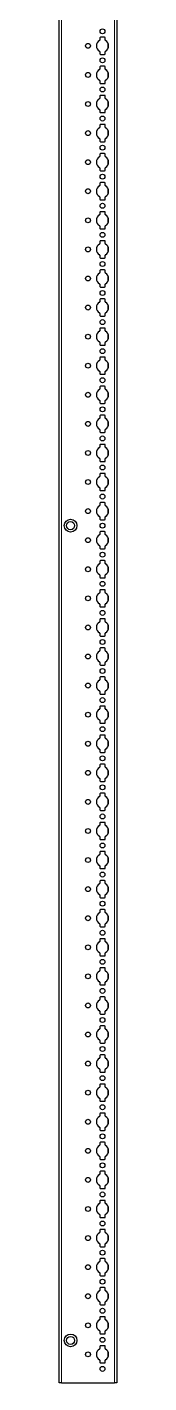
# Model space of a CAD drawing. Header units: millimetres. Extents: x -250 to 5625, y -2447 to 1592.
# Drawn here: x 4426 to 4475, y -1006 to 159 of the extents above; entities that cross this region are included whole.
import ezdxf

# ---------------------------------------------------------------- set-up
doc = ezdxf.new("R2010")
doc.units = ezdxf.units.MM

msp = doc.modelspace()

# ---------------------------------------------------------------- linework, layer by layer
at = {"color": 7, "linetype": 'Continuous', "lineweight": 25}
for p, q in [((4425.51, -1006.24), (4425.51, 1092.76)), ((4475.21, 1092.76), (4475.21, -1006.24)), ((4460.56, 150.16), (4460.56, 148.28)), ((4464.66, 150.66), (4461.06, 150.66)), ((4465.16, 148.28), (4465.16, 150.16)), ((4460.56, 138.23), (4460.56, 136.36)), ((4461.06, 135.86), (4464.66, 135.86)), ((4465.16, 136.36), (4465.16, 138.23)), ((4460.56, 125.16), (4460.56, 123.28)), ((4464.66, 125.66), (4461.06, 125.66)), ((4465.16, 123.28), (4465.16, 125.16)), ((4460.56, 113.23), (4460.56, 111.36)), ((4461.06, 110.86), (4464.66, 110.86)), ((4465.16, 111.36), (4465.16, 113.23)), ((4460.56, 100.16), (4460.56, 98.28)), ((4464.66, 100.66), (4461.06, 100.66)), ((4465.16, 98.28), (4465.16, 100.16)), ((4460.56, 88.23), (4460.56, 86.36)), ((4461.06, 85.86), (4464.66, 85.86)), ((4465.16, 86.36), (4465.16, 88.23)), ((4460.56, 75.16), (4460.56, 73.28)), ((4464.66, 75.66), (4461.06, 75.66)), ((4465.16, 73.28), (4465.16, 75.16)), ((4460.56, 63.23), (4460.56, 61.36)), ((4461.06, 60.86), (4464.66, 60.86)), ((4465.16, 61.36), (4465.16, 63.23)), ((4460.56, 50.16), (4460.56, 48.28)), ((4464.66, 50.66), (4461.06, 50.66)), ((4465.16, 48.28), (4465.16, 50.16)), ((4460.56, 38.23), (4460.56, 36.36)), ((4461.06, 35.86), (4464.66, 35.86)), ((4465.16, 36.36), (4465.16, 38.23)), ((4460.56, 25.16), (4460.56, 23.28)), ((4464.66, 25.66), (4461.06, 25.66)), ((4465.16, 23.28), (4465.16, 25.16)), ((4460.56, 13.23), (4460.56, 11.36)), ((4465.16, 11.36), (4465.16, 13.23)), ((4460.56, 0.16), (4460.56, -1.72)), ((4461.06, 10.86), (4464.66, 10.86)), ((4464.66, 0.66), (4461.06, 0.66)), ((4465.16, -1.72), (4465.16, 0.16)), ((4460.56, -11.77), (4460.56, -13.64)), ((4461.06, -14.14), (4464.66, -14.14)), ((4465.16, -13.64), (4465.16, -11.77)), ((4460.56, -24.84), (4460.56, -26.72)), ((4464.66, -24.34), (4461.06, -24.34)), ((4465.16, -26.72), (4465.16, -24.84)), ((4460.56, -36.77), (4460.56, -38.64)), ((4461.06, -39.14), (4464.66, -39.14)), ((4465.16, -38.64), (4465.16, -36.77)), ((4460.56, -49.84), (4460.56, -51.72)), ((4464.66, -49.34), (4461.06, -49.34)), ((4465.16, -51.72), (4465.16, -49.84)), ((4460.56, -61.77), (4460.56, -63.64)), ((4461.06, -64.14), (4464.66, -64.14)), ((4465.16, -63.64), (4465.16, -61.77)), ((4460.56, -74.84), (4460.56, -76.72)), ((4464.66, -74.34), (4461.06, -74.34)), ((4465.16, -76.72), (4465.16, -74.84)), ((4460.56, -86.77), (4460.56, -88.64)), ((4461.06, -89.14), (4464.66, -89.14)), ((4465.16, -88.64), (4465.16, -86.77)), ((4460.56, -99.84), (4460.56, -101.72)), ((4464.66, -99.34), (4461.06, -99.34)), ((4465.16, -101.72), (4465.16, -99.84)), ((4460.56, -111.77), (4460.56, -113.64)), ((4461.06, -114.14), (4464.66, -114.14)), ((4465.16, -113.64), (4465.16, -111.77)), ((4460.56, -124.84), (4460.56, -126.72)), ((4464.66, -124.34), (4461.06, -124.34)), ((4465.16, -126.72), (4465.16, -124.84)), ((4460.56, -136.77), (4460.56, -138.64)), ((4461.06, -139.14), (4464.66, -139.14)), ((4465.16, -138.64), (4465.16, -136.77)), ((4460.56, -149.84), (4460.56, -151.72)), ((4464.66, -149.34), (4461.06, -149.34)), ((4465.16, -151.72), (4465.16, -149.84)), ((4460.56, -161.77), (4460.56, -163.64)), ((4465.16, -163.64), (4465.16, -161.77)), ((4461.06, -164.14), (4464.66, -164.14)), ((4464.66, -174.34), (4461.06, -174.34)), ((4460.56, -174.84), (4460.56, -176.72)), ((4465.16, -176.72), (4465.16, -174.84)), ((4460.56, -186.77), (4460.56, -188.64)), ((4461.06, -189.14), (4464.66, -189.14)), ((4465.16, -188.64), (4465.16, -186.77)), ((4460.56, -199.84), (4460.56, -201.72)), ((4464.66, -199.34), (4461.06, -199.34)), ((4465.16, -201.72), (4465.16, -199.84)), ((4460.56, -211.77), (4460.56, -213.64)), ((4461.06, -214.14), (4464.66, -214.14)), ((4465.16, -213.64), (4465.16, -211.77)), ((4460.56, -224.84), (4460.56, -226.72)), ((4464.66, -224.34), (4461.06, -224.34)), ((4465.16, -226.72), (4465.16, -224.84)), ((4460.56, -236.77), (4460.56, -238.64)), ((4461.06, -239.14), (4464.66, -239.14)), ((4465.16, -238.64), (4465.16, -236.77)), ((4460.56, -249.84), (4460.56, -251.72)), ((4464.66, -249.34), (4461.06, -249.34)), ((4465.16, -251.72), (4465.16, -249.84)), ((4460.56, -261.77), (4460.56, -263.64)), ((4461.06, -264.14), (4464.66, -264.14)), ((4465.16, -263.64), (4465.16, -261.77)), ((4460.56, -274.84), (4460.56, -276.72)), ((4464.66, -274.34), (4461.06, -274.34)), ((4465.16, -276.72), (4465.16, -274.84)), ((4460.56, -286.77), (4460.56, -288.64)), ((4461.06, -289.14), (4464.66, -289.14)), ((4465.16, -288.64), (4465.16, -286.77)), ((4460.56, -299.84), (4460.56, -301.72)), ((4464.66, -299.34), (4461.06, -299.34)), ((4465.16, -301.72), (4465.16, -299.84)), ((4460.56, -311.77), (4460.56, -313.64)), ((4461.06, -314.14), (4464.66, -314.14)), ((4465.16, -313.64), (4465.16, -311.77)), ((4460.56, -324.84), (4460.56, -326.72)), ((4464.66, -324.34), (4461.06, -324.34)), ((4465.16, -326.72), (4465.16, -324.84)), ((4460.56, -336.77), (4460.56, -338.64)), ((4465.16, -338.64), (4465.16, -336.77)), ((4461.06, -339.14), (4464.66, -339.14)), ((4464.66, -349.34), (4461.06, -349.34)), ((4460.56, -349.84), (4460.56, -351.72)), ((4465.16, -351.72), (4465.16, -349.84)), ((4460.56, -361.77), (4460.56, -363.64)), ((4461.06, -364.14), (4464.66, -364.14)), ((4465.16, -363.64), (4465.16, -361.77)), ((4460.56, -374.84), (4460.56, -376.72)), ((4464.66, -374.34), (4461.06, -374.34)), ((4465.16, -376.72), (4465.16, -374.84)), ((4460.56, -386.77), (4460.56, -388.64)), ((4461.06, -389.14), (4464.66, -389.14)), ((4465.16, -388.64), (4465.16, -386.77)), ((4460.56, -399.84), (4460.56, -401.72)), ((4464.66, -399.34), (4461.06, -399.34)), ((4465.16, -401.72), (4465.16, -399.84)), ((4460.56, -411.77), (4460.56, -413.64)), ((4461.06, -414.14), (4464.66, -414.14)), ((4465.16, -413.64), (4465.16, -411.77)), ((4460.56, -424.84), (4460.56, -426.72)), ((4464.66, -424.34), (4461.06, -424.34)), ((4465.16, -426.72), (4465.16, -424.84)), ((4460.56, -436.77), (4460.56, -438.64)), ((4461.06, -439.14), (4464.66, -439.14)), ((4465.16, -438.64), (4465.16, -436.77)), ((4460.56, -449.84), (4460.56, -451.72)), ((4464.66, -449.34), (4461.06, -449.34)), ((4465.16, -451.72), (4465.16, -449.84)), ((4460.56, -461.77), (4460.56, -463.64)), ((4461.06, -464.14), (4464.66, -464.14)), ((4465.16, -463.64), (4465.16, -461.77)), ((4460.56, -474.84), (4460.56, -476.72)), ((4464.66, -474.34), (4461.06, -474.34)), ((4465.16, -476.72), (4465.16, -474.84)), ((4460.56, -486.77), (4460.56, -488.64)), ((4461.06, -489.14), (4464.66, -489.14)), ((4465.16, -488.64), (4465.16, -486.77)), ((4460.56, -499.84), (4460.56, -501.72)), ((4464.66, -499.34), (4461.06, -499.34)), ((4465.16, -501.72), (4465.16, -499.84)), ((4460.56, -511.77), (4460.56, -513.64)), ((4465.16, -513.64), (4465.16, -511.77)), ((4461.06, -514.14), (4464.66, -514.14)), ((4464.66, -524.34), (4461.06, -524.34)), ((4460.56, -524.84), (4460.56, -526.72)), ((4465.16, -526.72), (4465.16, -524.84)), ((4460.56, -536.77), (4460.56, -538.64)), ((4461.06, -539.14), (4464.66, -539.14)), ((4465.16, -538.64), (4465.16, -536.77)), ((4460.56, -549.84), (4460.56, -551.72)), ((4464.66, -549.34), (4461.06, -549.34)), ((4465.16, -551.72), (4465.16, -549.84)), ((4460.56, -561.77), (4460.56, -563.64)), ((4461.06, -564.14), (4464.66, -564.14)), ((4465.16, -563.64), (4465.16, -561.77)), ((4460.56, -574.84), (4460.56, -576.72)), ((4464.66, -574.34), (4461.06, -574.34)), ((4465.16, -576.72), (4465.16, -574.84)), ((4460.56, -586.77), (4460.56, -588.64)), ((4461.06, -589.14), (4464.66, -589.14)), ((4465.16, -588.64), (4465.16, -586.77)), ((4460.56, -599.84), (4460.56, -601.72)), ((4464.66, -599.34), (4461.06, -599.34)), ((4465.16, -601.72), (4465.16, -599.84)), ((4460.56, -611.77), (4460.56, -613.64)), ((4461.06, -614.14), (4464.66, -614.14)), ((4465.16, -613.64), (4465.16, -611.77)), ((4460.56, -624.84), (4460.56, -626.72)), ((4464.66, -624.34), (4461.06, -624.34)), ((4465.16, -626.72), (4465.16, -624.84)), ((4460.56, -636.77), (4460.56, -638.64)), ((4461.06, -639.14), (4464.66, -639.14)), ((4465.16, -638.64), (4465.16, -636.77)), ((4460.56, -649.84), (4460.56, -651.72)), ((4464.66, -649.34), (4461.06, -649.34)), ((4465.16, -651.72), (4465.16, -649.84)), ((4460.56, -661.77), (4460.56, -663.64)), ((4461.06, -664.14), (4464.66, -664.14)), ((4465.16, -663.64), (4465.16, -661.77)), ((4460.56, -674.84), (4460.56, -676.72)), ((4464.66, -674.34), (4461.06, -674.34)), ((4465.16, -676.72), (4465.16, -674.84)), ((4460.56, -686.77), (4460.56, -688.64)), ((4465.16, -688.64), (4465.16, -686.77)), ((4461.06, -689.14), (4464.66, -689.14)), ((4464.66, -699.34), (4461.06, -699.34)), ((4460.56, -699.84), (4460.56, -701.72)), ((4465.16, -701.72), (4465.16, -699.84)), ((4460.56, -711.77), (4460.56, -713.64)), ((4461.06, -714.14), (4464.66, -714.14)), ((4465.16, -713.64), (4465.16, -711.77)), ((4460.56, -724.84), (4460.56, -726.72)), ((4464.66, -724.34), (4461.06, -724.34)), ((4465.16, -726.72), (4465.16, -724.84)), ((4460.56, -736.77), (4460.56, -738.64)), ((4461.06, -739.14), (4464.66, -739.14)), ((4465.16, -738.64), (4465.16, -736.77)), ((4460.56, -749.84), (4460.56, -751.72)), ((4464.66, -749.34), (4461.06, -749.34)), ((4465.16, -751.72), (4465.16, -749.84)), ((4460.56, -761.77), (4460.56, -763.64)), ((4461.06, -764.14), (4464.66, -764.14)), ((4465.16, -763.64), (4465.16, -761.77)), ((4460.56, -774.84), (4460.56, -776.72)), ((4464.66, -774.34), (4461.06, -774.34)), ((4465.16, -776.72), (4465.16, -774.84)), ((4460.56, -786.77), (4460.56, -788.64)), ((4461.06, -789.14), (4464.66, -789.14)), ((4465.16, -788.64), (4465.16, -786.77)), ((4460.56, -799.84), (4460.56, -801.72)), ((4464.66, -799.34), (4461.06, -799.34)), ((4465.16, -801.72), (4465.16, -799.84)), ((4460.56, -811.77), (4460.56, -813.64)), ((4461.06, -814.14), (4464.66, -814.14)), ((4465.16, -813.64), (4465.16, -811.77)), ((4460.56, -824.84), (4460.56, -826.72)), ((4464.66, -824.34), (4461.06, -824.34)), ((4465.16, -826.72), (4465.16, -824.84)), ((4460.56, -836.77), (4460.56, -838.64)), ((4461.06, -839.14), (4464.66, -839.14)), ((4465.16, -838.64), (4465.16, -836.77)), ((4460.56, -849.84), (4460.56, -851.72)), ((4464.66, -849.34), (4461.06, -849.34)), ((4465.16, -851.72), (4465.16, -849.84)), ((4460.56, -861.77), (4460.56, -863.64)), ((4465.16, -863.64), (4465.16, -861.77)), ((4461.06, -864.14), (4464.66, -864.14)), ((4460.56, -874.84), (4460.56, -876.72)), ((4464.66, -874.34), (4461.06, -874.34)), ((4465.16, -876.72), (4465.16, -874.84)), ((4460.56, -886.77), (4460.56, -888.64)), ((4461.06, -889.14), (4464.66, -889.14)), ((4465.16, -888.64), (4465.16, -886.77)), ((4460.56, -899.84), (4460.56, -901.72)), ((4464.66, -899.34), (4461.06, -899.34)), ((4465.16, -901.72), (4465.16, -899.84)), ((4460.56, -911.77), (4460.56, -913.64)), ((4461.06, -914.14), (4464.66, -914.14)), ((4465.16, -913.64), (4465.16, -911.77)), ((4460.56, -924.84), (4460.56, -926.72)), ((4464.66, -924.34), (4461.06, -924.34)), ((4465.16, -926.72), (4465.16, -924.84)), ((4460.56, -936.77), (4460.56, -938.64)), ((4461.06, -939.14), (4464.66, -939.14)), ((4465.16, -938.64), (4465.16, -936.77)), ((4460.56, -949.84), (4460.56, -951.72)), ((4464.66, -949.34), (4461.06, -949.34)), ((4465.16, -951.72), (4465.16, -949.84)), ((4460.56, -961.77), (4460.56, -963.64)), ((4461.06, -964.14), (4464.66, -964.14)), ((4465.16, -963.64), (4465.16, -961.77)), ((4460.56, -974.84), (4460.56, -976.72)), ((4464.66, -974.34), (4461.06, -974.34)), ((4465.16, -976.72), (4465.16, -974.84)), ((4460.56, -986.77), (4460.56, -988.64)), ((4461.06, -989.14), (4464.66, -989.14)), ((4465.16, -988.64), (4465.16, -986.77)), ((4427.51, -1006.24), (4425.51, -1006.24)), ((4427.51, -1006.24), (4473.21, -1006.24)), ((4475.21, -1006.24), (4473.21, -1006.24))]:
    msp.add_line(p, q, dxfattribs=at)
at = {"color": 8, "linetype": 'Continuous', "lineweight": 18}
for p, q in [((4427.51, 1092.76), (4427.51, -1006.24)), ((4473.21, -1006.24), (4473.21, 1092.76)), ((4467.36, 140.55), (4467.36, 145.96)), ((4467.36, 115.55), (4467.36, 120.96)), ((4467.36, 90.55), (4467.36, 95.96)), ((4467.36, 65.55), (4467.36, 70.96)), ((4467.36, 40.55), (4467.36, 45.96)), ((4467.36, 15.55), (4467.36, 20.96)), ((4467.36, -9.45), (4467.36, -4.04)), ((4467.36, -34.45), (4467.36, -29.04)), ((4467.36, -59.45), (4467.36, -54.04)), ((4467.36, -84.45), (4467.36, -79.04)), ((4467.36, -109.45), (4467.36, -104.04)), ((4467.36, -134.45), (4467.36, -129.04)), ((4467.36, -159.45), (4467.36, -154.04)), ((4467.36, -184.45), (4467.36, -179.04)), ((4467.36, -209.45), (4467.36, -204.04)), ((4467.36, -234.45), (4467.36, -229.04)), ((4467.36, -259.45), (4467.36, -254.04)), ((4467.36, -284.45), (4467.36, -279.04)), ((4467.36, -309.45), (4467.36, -304.04)), ((4467.36, -334.45), (4467.36, -329.04)), ((4467.36, -359.45), (4467.36, -354.04)), ((4467.36, -384.45), (4467.36, -379.04)), ((4467.36, -409.45), (4467.36, -404.04)), ((4467.36, -434.45), (4467.36, -429.04)), ((4467.36, -459.45), (4467.36, -454.04)), ((4467.36, -484.45), (4467.36, -479.04)), ((4467.36, -509.45), (4467.36, -504.04)), ((4467.36, -534.45), (4467.36, -529.04)), ((4467.36, -559.45), (4467.36, -554.04)), ((4467.36, -584.45), (4467.36, -579.04)), ((4467.36, -609.45), (4467.36, -604.04)), ((4467.36, -634.45), (4467.36, -629.04)), ((4467.36, -659.45), (4467.36, -654.04)), ((4467.36, -684.45), (4467.36, -679.04)), ((4467.36, -709.45), (4467.36, -704.04)), ((4467.36, -734.45), (4467.36, -729.04)), ((4467.36, -759.45), (4467.36, -754.04)), ((4467.36, -784.45), (4467.36, -779.04)), ((4467.36, -809.45), (4467.36, -804.04)), ((4467.36, -834.45), (4467.36, -829.04)), ((4467.36, -859.45), (4467.36, -854.04)), ((4467.36, -884.45), (4467.36, -879.04)), ((4467.36, -909.45), (4467.36, -904.04)), ((4467.36, -934.45), (4467.36, -929.04)), ((4467.36, -959.45), (4467.36, -954.04)), ((4467.36, -984.45), (4467.36, -979.04))]:
    msp.add_line(p, q, dxfattribs=at)
at = {"color": 7, "linetype": 'Continuous', "lineweight": 25}
for centre, radius in [((4462.86, 155.76), 2.12), ((4450.36, 143.26), 2.12), ((4462.86, 130.76), 2.12), ((4450.36, 118.26), 2.12), ((4462.86, 105.76), 2.12), ((4450.36, 93.26), 2.12), ((4462.86, 80.76), 2.12), ((4450.36, 68.26), 2.12), ((4462.86, 55.76), 2.12), ((4450.36, 43.26), 2.12), ((4462.86, 30.76), 2.12), ((4450.36, 18.26), 2.12), ((4462.86, 5.76), 2.12), ((4450.36, -6.74), 2.12), ((4462.86, -19.24), 2.12), ((4450.36, -31.74), 2.12), ((4462.86, -44.24), 2.12), ((4450.36, -56.74), 2.12), ((4462.86, -69.24), 2.12), ((4450.36, -81.74), 2.12), ((4462.86, -94.24), 2.12), ((4450.36, -106.74), 2.12), ((4462.86, -119.24), 2.12), ((4450.36, -131.74), 2.12), ((4462.86, -144.24), 2.12), ((4450.36, -156.74), 2.12), ((4462.86, -169.24), 2.12), ((4450.36, -181.74), 2.12), ((4462.86, -194.24), 2.12), ((4450.36, -206.74), 2.12), ((4462.86, -219.24), 2.12), ((4450.36, -231.74), 2.12), ((4462.86, -244.24), 2.12), ((4450.36, -256.74), 2.12), ((4435.36, -269.24), 5.5), ((4435.36, -269.24), 3.5), ((4462.86, -269.24), 2.12), ((4450.36, -281.74), 2.12), ((4462.86, -294.24), 2.12), ((4450.36, -306.74), 2.12), ((4462.86, -319.24), 2.12), ((4450.36, -331.74), 2.12), ((4462.86, -344.24), 2.12), ((4450.36, -356.74), 2.12), ((4462.86, -369.24), 2.12), ((4450.36, -381.74), 2.12), ((4462.86, -394.24), 2.12), ((4450.36, -406.74), 2.12), ((4462.86, -419.24), 2.12), ((4450.36, -431.74), 2.12), ((4462.86, -444.24), 2.12), ((4450.36, -456.74), 2.12), ((4462.86, -469.24), 2.12), ((4450.36, -481.74), 2.12), ((4462.86, -494.24), 2.12), ((4450.36, -506.74), 2.12), ((4462.86, -519.24), 2.12), ((4450.36, -531.74), 2.12), ((4462.86, -544.24), 2.12), ((4450.36, -556.74), 2.12), ((4462.86, -569.24), 2.12), ((4450.36, -581.74), 2.12), ((4462.86, -594.24), 2.12), ((4450.36, -606.74), 2.12), ((4462.86, -619.24), 2.12), ((4450.36, -631.74), 2.12), ((4462.86, -644.24), 2.12), ((4450.36, -656.74), 2.12), ((4462.86, -669.24), 2.12), ((4450.36, -681.74), 2.12), ((4462.86, -694.24), 2.12), ((4450.36, -706.74), 2.12), ((4462.86, -719.24), 2.12), ((4450.36, -731.74), 2.12), ((4462.86, -744.24), 2.12), ((4450.36, -756.74), 2.12), ((4462.86, -769.24), 2.12), ((4450.36, -781.74), 2.12), ((4462.86, -794.24), 2.12), ((4450.36, -806.74), 2.12), ((4462.86, -819.24), 2.12), ((4450.36, -831.74), 2.12), ((4462.86, -844.24), 2.12), ((4450.36, -856.74), 2.12), ((4462.86, -869.24), 2.12), ((4450.36, -881.74), 2.12), ((4462.86, -894.24), 2.12), ((4450.36, -906.74), 2.12), ((4462.86, -919.24), 2.12), ((4450.36, -931.74), 2.12), ((4462.86, -944.24), 2.12), ((4450.36, -956.74), 2.12), ((4435.36, -969.74), 5.5), ((4435.36, -969.74), 3.5), ((4462.86, -969.24), 2.12), ((4450.36, -981.74), 2.12), ((4462.86, -994.24), 2.12)]:
    msp.add_circle(centre, radius, dxfattribs=at)
for centre, radius, start, end in [((4462.86, 143.26), 5.25, 119.14074, 240.85926), ((4460.06, 148.28), 0.5, 299.14074, 0), ((4461.06, 150.16), 0.5, 90, 180), ((4464.66, 150.16), 0.5, 0, 90), ((4465.66, 148.28), 0.5, 180, 240.85926), ((4462.86, 143.26), 5.25, 299.14074, 60.85926), ((4460.06, 138.23), 0.5, 0, 60.85926), ((4461.06, 136.36), 0.5, 180, 270), ((4464.66, 136.36), 0.5, 270, 0), ((4465.66, 138.23), 0.5, 119.14074, 180), ((4462.86, 118.26), 5.25, 119.14074, 240.85926), ((4460.06, 123.28), 0.5, 299.14074, 0), ((4461.06, 125.16), 0.5, 90, 180), ((4464.66, 125.16), 0.5, 0, 90), ((4465.66, 123.28), 0.5, 180, 240.85926), ((4462.86, 118.26), 5.25, 299.14074, 60.85926), ((4460.06, 113.23), 0.5, 0, 60.85926), ((4461.06, 111.36), 0.5, 180, 270), ((4464.66, 111.36), 0.5, 270, 0), ((4465.66, 113.23), 0.5, 119.14074, 180), ((4462.86, 93.26), 5.25, 119.14074, 240.85926), ((4460.06, 98.28), 0.5, 299.14074, 0), ((4461.06, 100.16), 0.5, 90, 180), ((4464.66, 100.16), 0.5, 0, 90), ((4465.66, 98.28), 0.5, 180, 240.85926), ((4462.86, 93.26), 5.25, 299.14074, 60.85926), ((4460.06, 88.23), 0.5, 0, 60.85926), ((4461.06, 86.36), 0.5, 180, 270), ((4464.66, 86.36), 0.5, 270, 0), ((4465.66, 88.23), 0.5, 119.14074, 180), ((4462.86, 68.26), 5.25, 119.14074, 240.85926), ((4460.06, 73.28), 0.5, 299.14074, 0), ((4461.06, 75.16), 0.5, 90, 180), ((4464.66, 75.16), 0.5, 0, 90), ((4465.66, 73.28), 0.5, 180, 240.85926), ((4462.86, 68.26), 5.25, 299.14074, 60.85926), ((4460.06, 63.23), 0.5, 0, 60.85926), ((4461.06, 61.36), 0.5, 180, 270), ((4464.66, 61.36), 0.5, 270, 0), ((4465.66, 63.23), 0.5, 119.14074, 180), ((4462.86, 43.26), 5.25, 119.14074, 240.85926), ((4460.06, 48.28), 0.5, 299.14074, 0), ((4461.06, 50.16), 0.5, 90, 180), ((4464.66, 50.16), 0.5, 0, 90), ((4465.66, 48.28), 0.5, 180, 240.85926), ((4462.86, 43.26), 5.25, 299.14074, 60.85926), ((4460.06, 38.23), 0.5, 0, 60.85926), ((4461.06, 36.36), 0.5, 180, 270), ((4464.66, 36.36), 0.5, 270, 0), ((4465.66, 38.23), 0.5, 119.14074, 180), ((4461.06, 25.16), 0.5, 90, 180), ((4464.66, 25.16), 0.5, 360, 90), ((4462.86, 18.26), 5.25, 119.14074, 240.85926), ((4460.06, 23.28), 0.5, 299.14074, 0), ((4460.06, 13.23), 0.5, 0, 60.85926), ((4465.66, 23.28), 0.5, 180, 240.85926), ((4465.66, 13.23), 0.5, 119.14074, 180), ((4462.86, 18.26), 5.25, 299.14074, 60.85926), ((4461.06, 11.36), 0.5, 180, 270), ((4461.06, 0.16), 0.5, 90, 180), ((4464.66, 11.36), 0.5, 270, 0), ((4464.66, 0.16), 0.5, 360, 90), ((4462.86, -6.74), 5.25, 119.14074, 240.85926), ((4460.06, -1.72), 0.5, 299.14074, 0), ((4460.06, -11.77), 0.5, 0, 60.85926), ((4465.66, -1.72), 0.5, 180, 240.85926), ((4465.66, -11.77), 0.5, 119.14074, 180), ((4462.86, -6.74), 5.25, 299.14074, 60.85926), ((4461.06, -13.64), 0.5, 180, 270), ((4464.66, -13.64), 0.5, 270, 0), ((4462.86, -31.74), 5.25, 119.14074, 240.85926), ((4460.06, -26.72), 0.5, 299.14074, 0), ((4461.06, -24.84), 0.5, 90, 180), ((4464.66, -24.84), 0.5, 0, 90), ((4465.66, -26.72), 0.5, 180, 240.85926), ((4462.86, -31.74), 5.25, 299.14074, 60.85926), ((4460.06, -36.77), 0.5, 0, 60.85926), ((4461.06, -38.64), 0.5, 180, 270), ((4464.66, -38.64), 0.5, 270, 0), ((4465.66, -36.77), 0.5, 119.14074, 180), ((4462.86, -56.74), 5.25, 119.14074, 240.85926), ((4460.06, -51.72), 0.5, 299.14074, 0), ((4461.06, -49.84), 0.5, 90, 180), ((4464.66, -49.84), 0.5, 0, 90), ((4465.66, -51.72), 0.5, 180, 240.85926), ((4462.86, -56.74), 5.25, 299.14074, 60.85926), ((4460.06, -61.77), 0.5, 0, 60.85926), ((4461.06, -63.64), 0.5, 180, 270), ((4464.66, -63.64), 0.5, 270, 0), ((4465.66, -61.77), 0.5, 119.14074, 180), ((4462.86, -81.74), 5.25, 119.14074, 240.85926), ((4460.06, -76.72), 0.5, 299.14074, 0), ((4461.06, -74.84), 0.5, 90, 180), ((4464.66, -74.84), 0.5, 0, 90), ((4465.66, -76.72), 0.5, 180, 240.85926), ((4462.86, -81.74), 5.25, 299.14074, 60.85926), ((4460.06, -86.77), 0.5, 0, 60.85926), ((4461.06, -88.64), 0.5, 180, 270), ((4464.66, -88.64), 0.5, 270, 0), ((4465.66, -86.77), 0.5, 119.14074, 180), ((4462.86, -106.74), 5.25, 119.14074, 240.85926), ((4460.06, -101.72), 0.5, 299.14074, 0), ((4461.06, -99.84), 0.5, 90, 180), ((4464.66, -99.84), 0.5, 0, 90), ((4465.66, -101.72), 0.5, 180, 240.85926), ((4462.86, -106.74), 5.25, 299.14074, 60.85926), ((4460.06, -111.77), 0.5, 0, 60.85926), ((4461.06, -113.64), 0.5, 180, 270), ((4464.66, -113.64), 0.5, 270, 0), ((4465.66, -111.77), 0.5, 119.14074, 180), ((4462.86, -131.74), 5.25, 119.14074, 240.85926), ((4460.06, -126.72), 0.5, 299.14074, 0), ((4461.06, -124.84), 0.5, 90, 180), ((4464.66, -124.84), 0.5, 0, 90), ((4465.66, -126.72), 0.5, 180, 240.85926), ((4462.86, -131.74), 5.25, 299.14074, 60.85926), ((4460.06, -136.77), 0.5, 0, 60.85926), ((4461.06, -138.64), 0.5, 180, 270), ((4464.66, -138.64), 0.5, 270, 0), ((4465.66, -136.77), 0.5, 119.14074, 180), ((4461.06, -149.84), 0.5, 90, 180), ((4464.66, -149.84), 0.5, 0, 90), ((4462.86, -156.74), 5.25, 119.14074, 240.85926), ((4460.06, -151.72), 0.5, 299.14074, 0), ((4460.06, -161.77), 0.5, 0, 60.85926), ((4465.66, -151.72), 0.5, 180, 240.85926), ((4465.66, -161.77), 0.5, 119.14074, 180), ((4462.86, -156.74), 5.25, 299.14074, 60.85926), ((4461.06, -163.64), 0.5, 180, 270), ((4461.06, -174.84), 0.5, 90, 180), ((4464.66, -163.64), 0.5, 270, 0), ((4464.66, -174.84), 0.5, 0, 90), ((4462.86, -181.74), 5.25, 119.14074, 240.85926), ((4460.06, -176.72), 0.5, 299.14074, 0), ((4460.06, -186.77), 0.5, 0, 60.85926), ((4465.66, -176.72), 0.5, 180, 240.85926), ((4465.66, -186.77), 0.5, 119.14074, 180), ((4462.86, -181.74), 5.25, 299.14074, 60.85926), ((4461.06, -188.64), 0.5, 180, 270), ((4464.66, -188.64), 0.5, 270, 0), ((4462.86, -206.74), 5.25, 119.14074, 240.85926), ((4460.06, -201.72), 0.5, 299.14074, 0), ((4461.06, -199.84), 0.5, 90, 180), ((4464.66, -199.84), 0.5, 0, 90), ((4465.66, -201.72), 0.5, 180, 240.85926), ((4462.86, -206.74), 5.25, 299.14074, 60.85926), ((4460.06, -211.77), 0.5, 0, 60.85926), ((4461.06, -213.64), 0.5, 180, 270), ((4464.66, -213.64), 0.5, 270, 0), ((4465.66, -211.77), 0.5, 119.14074, 180), ((4462.86, -231.74), 5.25, 119.14074, 240.85926), ((4460.06, -226.72), 0.5, 299.14074, 0), ((4461.06, -224.84), 0.5, 90, 180), ((4464.66, -224.84), 0.5, 0, 90), ((4465.66, -226.72), 0.5, 180, 240.85926), ((4462.86, -231.74), 5.25, 299.14074, 60.85926), ((4460.06, -236.77), 0.5, 0, 60.85926), ((4461.06, -238.64), 0.5, 180, 270), ((4464.66, -238.64), 0.5, 270, 0), ((4465.66, -236.77), 0.5, 119.14074, 180), ((4462.86, -256.74), 5.25, 119.14074, 240.85926), ((4460.06, -251.72), 0.5, 299.14074, 0), ((4461.06, -249.84), 0.5, 90, 180), ((4464.66, -249.84), 0.5, 0, 90), ((4465.66, -251.72), 0.5, 180, 240.85926), ((4462.86, -256.74), 5.25, 299.14074, 60.85926), ((4460.06, -261.77), 0.5, 0, 60.85926), ((4461.06, -263.64), 0.5, 180, 270), ((4464.66, -263.64), 0.5, 270, 0), ((4465.66, -261.77), 0.5, 119.14074, 180), ((4462.86, -281.74), 5.25, 119.14074, 240.85926), ((4460.06, -276.72), 0.5, 299.14074, 0), ((4461.06, -274.84), 0.5, 90, 180), ((4464.66, -274.84), 0.5, 0, 90), ((4465.66, -276.72), 0.5, 180, 240.85926), ((4462.86, -281.74), 5.25, 299.14074, 60.85926), ((4460.06, -286.77), 0.5, 0, 60.85926), ((4461.06, -288.64), 0.5, 180, 270), ((4464.66, -288.64), 0.5, 270, 0), ((4465.66, -286.77), 0.5, 119.14074, 180), ((4462.86, -306.74), 5.25, 119.14074, 240.85926), ((4460.06, -301.72), 0.5, 299.14074, 0), ((4461.06, -299.84), 0.5, 90, 180), ((4464.66, -299.84), 0.5, 0, 90), ((4465.66, -301.72), 0.5, 180, 240.85926), ((4462.86, -306.74), 5.25, 299.14074, 60.85926), ((4460.06, -311.77), 0.5, 0, 60.85926), ((4461.06, -313.64), 0.5, 180, 270), ((4464.66, -313.64), 0.5, 270, 0), ((4465.66, -311.77), 0.5, 119.14074, 180), ((4461.06, -324.84), 0.5, 90, 180), ((4464.66, -324.84), 0.5, 0, 90), ((4462.86, -331.74), 5.25, 119.14074, 240.85926), ((4460.06, -326.72), 0.5, 299.14074, 0), ((4460.06, -336.77), 0.5, 0, 60.85926), ((4465.66, -326.72), 0.5, 180, 240.85926), ((4465.66, -336.77), 0.5, 119.14074, 180), ((4462.86, -331.74), 5.25, 299.14074, 60.85926), ((4461.06, -338.64), 0.5, 180, 270), ((4461.06, -349.84), 0.5, 90, 180), ((4464.66, -338.64), 0.5, 270, 0), ((4464.66, -349.84), 0.5, 0, 90), ((4462.86, -356.74), 5.25, 119.14074, 240.85926), ((4460.06, -351.72), 0.5, 299.14074, 0), ((4460.06, -361.77), 0.5, 0, 60.85926), ((4465.66, -351.72), 0.5, 180, 240.85926), ((4465.66, -361.77), 0.5, 119.14074, 180), ((4462.86, -356.74), 5.25, 299.14074, 60.85926), ((4461.06, -363.64), 0.5, 180, 270), ((4464.66, -363.64), 0.5, 270, 0), ((4462.86, -381.74), 5.25, 119.14074, 240.85926), ((4460.06, -376.72), 0.5, 299.14074, 0), ((4461.06, -374.84), 0.5, 90, 180), ((4464.66, -374.84), 0.5, 0, 90), ((4465.66, -376.72), 0.5, 180, 240.85926), ((4462.86, -381.74), 5.25, 299.14074, 60.85926), ((4460.06, -386.77), 0.5, 0, 60.85926), ((4461.06, -388.64), 0.5, 180, 270), ((4464.66, -388.64), 0.5, 270, 0), ((4465.66, -386.77), 0.5, 119.14074, 180), ((4462.86, -406.74), 5.25, 119.14074, 240.85926), ((4460.06, -401.72), 0.5, 299.14074, 0), ((4461.06, -399.84), 0.5, 90, 180), ((4464.66, -399.84), 0.5, 0, 90), ((4465.66, -401.72), 0.5, 180, 240.85926), ((4462.86, -406.74), 5.25, 299.14074, 60.85926), ((4460.06, -411.77), 0.5, 0, 60.85926), ((4461.06, -413.64), 0.5, 180, 270), ((4464.66, -413.64), 0.5, 270, 0), ((4465.66, -411.77), 0.5, 119.14074, 180), ((4462.86, -431.74), 5.25, 119.14074, 240.85926), ((4460.06, -426.72), 0.5, 299.14074, 0), ((4461.06, -424.84), 0.5, 90, 180), ((4464.66, -424.84), 0.5, 0, 90), ((4465.66, -426.72), 0.5, 180, 240.85926), ((4462.86, -431.74), 5.25, 299.14074, 60.85926), ((4460.06, -436.77), 0.5, 0, 60.85926), ((4461.06, -438.64), 0.5, 180, 270), ((4464.66, -438.64), 0.5, 270, 0), ((4465.66, -436.77), 0.5, 119.14074, 180), ((4462.86, -456.74), 5.25, 119.14074, 240.85926), ((4460.06, -451.72), 0.5, 299.14074, 0), ((4461.06, -449.84), 0.5, 90, 180), ((4464.66, -449.84), 0.5, 0, 90), ((4465.66, -451.72), 0.5, 180, 240.85926), ((4462.86, -456.74), 5.25, 299.14074, 60.85926), ((4460.06, -461.77), 0.5, 0, 60.85926), ((4461.06, -463.64), 0.5, 180, 270), ((4464.66, -463.64), 0.5, 270, 0), ((4465.66, -461.77), 0.5, 119.14074, 180), ((4462.86, -481.74), 5.25, 119.14074, 240.85926), ((4460.06, -476.72), 0.5, 299.14074, 0), ((4461.06, -474.84), 0.5, 90, 180), ((4464.66, -474.84), 0.5, 0, 90), ((4465.66, -476.72), 0.5, 180, 240.85926), ((4462.86, -481.74), 5.25, 299.14074, 60.85926), ((4460.06, -486.77), 0.5, 0, 60.85926), ((4461.06, -488.64), 0.5, 180, 270), ((4464.66, -488.64), 0.5, 270, 0), ((4465.66, -486.77), 0.5, 119.14074, 180), ((4461.06, -499.84), 0.5, 90, 180), ((4464.66, -499.84), 0.5, 0, 90), ((4462.86, -506.74), 5.25, 119.14074, 240.85926), ((4460.06, -501.72), 0.5, 299.14074, 0), ((4460.06, -511.77), 0.5, 0, 60.85926), ((4465.66, -501.72), 0.5, 180, 240.85926), ((4465.66, -511.77), 0.5, 119.14074, 180), ((4462.86, -506.74), 5.25, 299.14074, 60.85926), ((4461.06, -513.64), 0.5, 180, 270), ((4461.06, -524.84), 0.5, 90, 180), ((4464.66, -513.64), 0.5, 270, 0), ((4464.66, -524.84), 0.5, 0, 90), ((4462.86, -531.74), 5.25, 119.14074, 240.85926), ((4460.06, -526.72), 0.5, 299.14074, 0), ((4465.66, -526.72), 0.5, 180, 240.85926), ((4462.86, -531.74), 5.25, 299.14074, 60.85926), ((4460.06, -536.77), 0.5, 0, 60.85926), ((4461.06, -538.64), 0.5, 180, 270), ((4464.66, -538.64), 0.5, 270, 0), ((4465.66, -536.77), 0.5, 119.14074, 180), ((4462.86, -556.74), 5.25, 119.14074, 240.85926), ((4460.06, -551.72), 0.5, 299.14074, 0), ((4461.06, -549.84), 0.5, 90, 180), ((4464.66, -549.84), 0.5, 0, 90), ((4465.66, -551.72), 0.5, 180, 240.85926), ((4462.86, -556.74), 5.25, 299.14074, 60.85926), ((4460.06, -561.77), 0.5, 0, 60.85926), ((4461.06, -563.64), 0.5, 180, 270), ((4464.66, -563.64), 0.5, 270, 0), ((4465.66, -561.77), 0.5, 119.14074, 180), ((4462.86, -581.74), 5.25, 119.14074, 240.85926), ((4460.06, -576.72), 0.5, 299.14074, 0), ((4461.06, -574.84), 0.5, 90, 180), ((4464.66, -574.84), 0.5, 0, 90), ((4465.66, -576.72), 0.5, 180, 240.85926), ((4462.86, -581.74), 5.25, 299.14074, 60.85926), ((4460.06, -586.77), 0.5, 0, 60.85926), ((4461.06, -588.64), 0.5, 180, 270), ((4464.66, -588.64), 0.5, 270, 0), ((4465.66, -586.77), 0.5, 119.14074, 180), ((4462.86, -606.74), 5.25, 119.14074, 240.85926), ((4460.06, -601.72), 0.5, 299.14074, 0), ((4461.06, -599.84), 0.5, 90, 180), ((4464.66, -599.84), 0.5, 0, 90), ((4465.66, -601.72), 0.5, 180, 240.85926), ((4462.86, -606.74), 5.25, 299.14074, 60.85926), ((4460.06, -611.77), 0.5, 0, 60.85926), ((4461.06, -613.64), 0.5, 180, 270), ((4464.66, -613.64), 0.5, 270, 0), ((4465.66, -611.77), 0.5, 119.14074, 180), ((4462.86, -631.74), 5.25, 119.14074, 240.85926), ((4460.06, -626.72), 0.5, 299.14074, 0), ((4461.06, -624.84), 0.5, 90, 180), ((4464.66, -624.84), 0.5, 0, 90), ((4465.66, -626.72), 0.5, 180, 240.85926), ((4462.86, -631.74), 5.25, 299.14074, 60.85926), ((4460.06, -636.77), 0.5, 0, 60.85926), ((4461.06, -638.64), 0.5, 180, 270), ((4464.66, -638.64), 0.5, 270, 0), ((4465.66, -636.77), 0.5, 119.14074, 180), ((4462.86, -656.74), 5.25, 119.14074, 240.85926), ((4460.06, -651.72), 0.5, 299.14074, 0), ((4461.06, -649.84), 0.5, 90, 180), ((4464.66, -649.84), 0.5, 0, 90), ((4465.66, -651.72), 0.5, 180, 240.85926), ((4462.86, -656.74), 5.25, 299.14074, 60.85926), ((4460.06, -661.77), 0.5, 0, 60.85926), ((4461.06, -663.64), 0.5, 180, 270), ((4464.66, -663.64), 0.5, 270, 0), ((4465.66, -661.77), 0.5, 119.14074, 180), ((4461.06, -674.84), 0.5, 90, 180), ((4464.66, -674.84), 0.5, 0, 90), ((4462.86, -681.74), 5.25, 119.14074, 240.85926), ((4460.06, -676.72), 0.5, 299.14074, 0), ((4460.06, -686.77), 0.5, 0, 60.85926), ((4465.66, -676.72), 0.5, 180, 240.85926), ((4465.66, -686.77), 0.5, 119.14074, 180), ((4462.86, -681.74), 5.25, 299.14074, 60.85926), ((4461.06, -688.64), 0.5, 180, 270), ((4461.06, -699.84), 0.5, 90, 180), ((4464.66, -688.64), 0.5, 270, 0), ((4464.66, -699.84), 0.5, 0, 90), ((4462.86, -706.74), 5.25, 119.14074, 240.85926), ((4460.06, -701.72), 0.5, 299.14074, 0), ((4465.66, -701.72), 0.5, 180, 240.85926), ((4462.86, -706.74), 5.25, 299.14074, 60.85926), ((4460.06, -711.77), 0.5, 0, 60.85926), ((4461.06, -713.64), 0.5, 180, 270), ((4464.66, -713.64), 0.5, 270, 0), ((4465.66, -711.77), 0.5, 119.14074, 180), ((4462.86, -731.74), 5.25, 119.14074, 240.85926), ((4460.06, -726.72), 0.5, 299.14074, 0), ((4461.06, -724.84), 0.5, 90, 180), ((4464.66, -724.84), 0.5, 0, 90), ((4465.66, -726.72), 0.5, 180, 240.85926), ((4462.86, -731.74), 5.25, 299.14074, 60.85926), ((4460.06, -736.77), 0.5, 0, 60.85926), ((4461.06, -738.64), 0.5, 180, 270), ((4464.66, -738.64), 0.5, 270, 0), ((4465.66, -736.77), 0.5, 119.14074, 180), ((4462.86, -756.74), 5.25, 119.14074, 240.85926), ((4460.06, -751.72), 0.5, 299.14074, 0), ((4461.06, -749.84), 0.5, 90, 180), ((4464.66, -749.84), 0.5, 0, 90), ((4465.66, -751.72), 0.5, 180, 240.85926), ((4462.86, -756.74), 5.25, 299.14074, 60.85926), ((4460.06, -761.77), 0.5, 0, 60.85926), ((4461.06, -763.64), 0.5, 180, 270), ((4464.66, -763.64), 0.5, 270, 0), ((4465.66, -761.77), 0.5, 119.14074, 180), ((4462.86, -781.74), 5.25, 119.14074, 240.85926), ((4460.06, -776.72), 0.5, 299.14074, 0), ((4461.06, -774.84), 0.5, 90, 180), ((4464.66, -774.84), 0.5, 0, 90), ((4465.66, -776.72), 0.5, 180, 240.85926), ((4462.86, -781.74), 5.25, 299.14074, 60.85926), ((4460.06, -786.77), 0.5, 0, 60.85926), ((4461.06, -788.64), 0.5, 180, 270), ((4464.66, -788.64), 0.5, 270, 0), ((4465.66, -786.77), 0.5, 119.14074, 180), ((4462.86, -806.74), 5.25, 119.14074, 240.85926), ((4460.06, -801.72), 0.5, 299.14074, 0), ((4461.06, -799.84), 0.5, 90, 180), ((4464.66, -799.84), 0.5, 0, 90), ((4465.66, -801.72), 0.5, 180, 240.85926), ((4462.86, -806.74), 5.25, 299.14074, 60.85926), ((4460.06, -811.77), 0.5, 0, 60.85926), ((4461.06, -813.64), 0.5, 180, 270), ((4464.66, -813.64), 0.5, 270, 0), ((4465.66, -811.77), 0.5, 119.14074, 180), ((4462.86, -831.74), 5.25, 119.14074, 240.85926), ((4460.06, -826.72), 0.5, 299.14074, 0), ((4461.06, -824.84), 0.5, 90, 180), ((4464.66, -824.84), 0.5, 0, 90), ((4465.66, -826.72), 0.5, 180, 240.85926), ((4462.86, -831.74), 5.25, 299.14074, 60.85926), ((4460.06, -836.77), 0.5, 0, 60.85926), ((4461.06, -838.64), 0.5, 180, 270), ((4464.66, -838.64), 0.5, 270, 0), ((4465.66, -836.77), 0.5, 119.14074, 180), ((4461.06, -849.84), 0.5, 90, 180), ((4464.66, -849.84), 0.5, 0, 90), ((4462.86, -856.74), 5.25, 119.14074, 240.85926), ((4460.06, -851.72), 0.5, 299.14074, 0), ((4460.06, -861.77), 0.5, 0, 60.85926), ((4465.66, -851.72), 0.5, 180, 240.85926), ((4465.66, -861.77), 0.5, 119.14074, 180), ((4462.86, -856.74), 5.25, 299.14074, 60.85926), ((4461.06, -863.64), 0.5, 180, 270), ((4464.66, -863.64), 0.5, 270, 0), ((4462.86, -881.74), 5.25, 119.14074, 240.85926), ((4460.06, -876.72), 0.5, 299.14074, 0), ((4461.06, -874.84), 0.5, 90, 180), ((4464.66, -874.84), 0.5, 0, 90), ((4465.66, -876.72), 0.5, 180, 240.85926), ((4462.86, -881.74), 5.25, 299.14074, 60.85926), ((4460.06, -886.77), 0.5, 0, 60.85926), ((4461.06, -888.64), 0.5, 180, 270), ((4464.66, -888.64), 0.5, 270, 0), ((4465.66, -886.77), 0.5, 119.14074, 180), ((4462.86, -906.74), 5.25, 119.14074, 240.85926), ((4460.06, -901.72), 0.5, 299.14074, 0), ((4461.06, -899.84), 0.5, 90, 180), ((4464.66, -899.84), 0.5, 0, 90), ((4465.66, -901.72), 0.5, 180, 240.85926), ((4462.86, -906.74), 5.25, 299.14074, 60.85926), ((4460.06, -911.77), 0.5, 0, 60.85926), ((4461.06, -913.64), 0.5, 180, 270), ((4464.66, -913.64), 0.5, 270, 0), ((4465.66, -911.77), 0.5, 119.14074, 180), ((4462.86, -931.74), 5.25, 119.14074, 240.85926), ((4460.06, -926.72), 0.5, 299.14074, 0), ((4461.06, -924.84), 0.5, 90, 180), ((4464.66, -924.84), 0.5, 0, 90), ((4465.66, -926.72), 0.5, 180, 240.85926), ((4462.86, -931.74), 5.25, 299.14074, 60.85926), ((4460.06, -936.77), 0.5, 0, 60.85926), ((4461.06, -938.64), 0.5, 180, 270), ((4464.66, -938.64), 0.5, 270, 0), ((4465.66, -936.77), 0.5, 119.14074, 180), ((4462.86, -956.74), 5.25, 119.14074, 240.85926), ((4460.06, -951.72), 0.5, 299.14074, 0), ((4461.06, -949.84), 0.5, 90, 180), ((4464.66, -949.84), 0.5, 0, 90), ((4465.66, -951.72), 0.5, 180, 240.85926), ((4462.86, -956.74), 5.25, 299.14074, 60.85926), ((4460.06, -961.77), 0.5, 0, 60.85926), ((4461.06, -963.64), 0.5, 180, 270), ((4464.66, -963.64), 0.5, 270, 0), ((4465.66, -961.77), 0.5, 119.14074, 180), ((4462.86, -981.74), 5.25, 119.14074, 240.85926), ((4460.06, -976.72), 0.5, 299.14074, 0), ((4461.06, -974.84), 0.5, 90, 180), ((4464.66, -974.84), 0.5, 0, 90), ((4465.66, -976.72), 0.5, 180, 240.85926), ((4462.86, -981.74), 5.25, 299.14074, 60.85926), ((4460.06, -986.77), 0.5, 0, 60.85926), ((4461.06, -988.64), 0.5, 180, 270), ((4464.66, -988.64), 0.5, 270, 0), ((4465.66, -986.77), 0.5, 119.14074, 180)]:
    msp.add_arc(centre, radius, start, end, dxfattribs=at)

doc.saveas('drawing.dxf')
